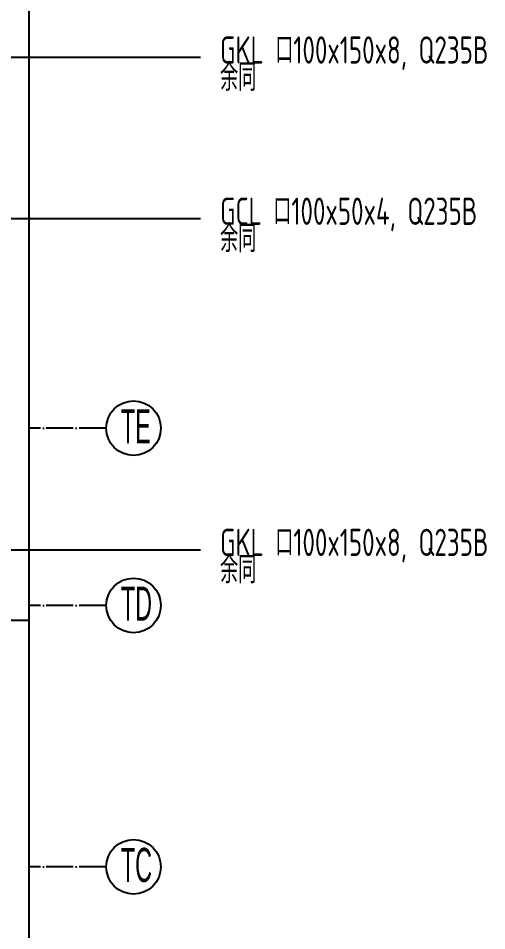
# Model space of a CAD drawing. Extents: x -40040 to 35635, y -182662 to -38118.
# Drawn here: x -3834 to -2115, y -118766 to -115417 of the extents above; entities that cross this region are included whole.
import ezdxf

# ---------------------------------------------------------------- set-up
doc = ezdxf.new("R2010")
doc.units = 0
doc.header["$LTSCALE"] = 1000
doc.header["$MEASUREMENT"] = 0
doc.linetypes.add('DOTE', pattern=[2.42, 2, -0.2, 0.02, -0.2])
doc.layers.add('A-FLOR-STRS', color=54, linetype='Continuous')
doc.layers.add('GL', color=131, linetype='Continuous')
doc.styles.add('DIM_T3', font='ARIALN.TTF')
doc.styles.get("Standard").update_dxf_attribs({"font": 'tssdengs.shx', "width": 0.7, "bigfont": 'tssdchn.shx'})

# ---------------------------------------------------------------- blocks, each defined once
blk = doc.blocks.new('GJG')
at = {"layer": 'GL', "color": 7}
for p, q in [((14792.3, -115560.3), (16341.1, -115560.3)), ((14549.4, -116152.2), (16341.1, -116152.2)), ((15417.3, -117367.7), (16341.1, -117367.7))]:
    blk.add_line(p, q, dxfattribs=at)
at = {"layer": 'GL', "color": 7, "width": 0.7}
for s, p in [('GKL 口100x150x8, Q235B', (16412.4, -115583.4)), ('余同', (16412.4, -115683.4)), ('GCL 口100x50x4, Q235B', (16412.4, -116175.3)), ('余同', (16412.4, -116275.3)), ('GKL 口100x150x8, Q235B', (16412.4, -117390.8)), ('余同', (16412.4, -117490.8))]:
    blk.add_text(s, height=100, dxfattribs=at).set_placement(p)
blk = doc.blocks.new('TZ')
at = {"layer": 'GL', "color": 3, "linetype": 'DOTE', "ltscale": 0.05}
for p, q in [((15995, -116921.7), (15712.3, -116921.7)), ((15995, -117572.2), (15712.3, -117572.2)), ((15995, -118531.7), (15712.3, -118531.7))]:
    blk.add_line(p, q, dxfattribs=at)
at = {"layer": 'GL', "color": 3}
for centre in [(16095, -116921.7), (16095, -117572.2), (16095, -118531.7)]:
    blk.add_circle(centre, 100, dxfattribs=at)
at = {"layer": 'GL', "color": 3, "style": 'DIM_T3', "width": 0.6}
for s, p in [('TE', (16048.2, -116977.3)), ('TD', (16048.2, -117627.8)), ('TC', (16048.2, -118587.3))]:
    blk.add_text(s, height=125, dxfattribs=at).set_placement(p)

msp = doc.modelspace()

# ---------------------------------------------------------------- linework, layer by layer
at = {"layer": 'A-FLOR-STRS'}
for p, q in [((-3793.3, -127768.4), (-3793.3, -113632.9)), ((-4043.3, -117626.7), (-3793.3, -117626.7))]:
    msp.add_line(p, q, dxfattribs=at)

# ---------------------------------------------------------------- block references
at = {"layer": 'GL'}
for name in ['TZ', 'GJG']:
    msp.add_blockref(name, (-19505.6, 0), dxfattribs=at)

doc.saveas('drawing.dxf')
